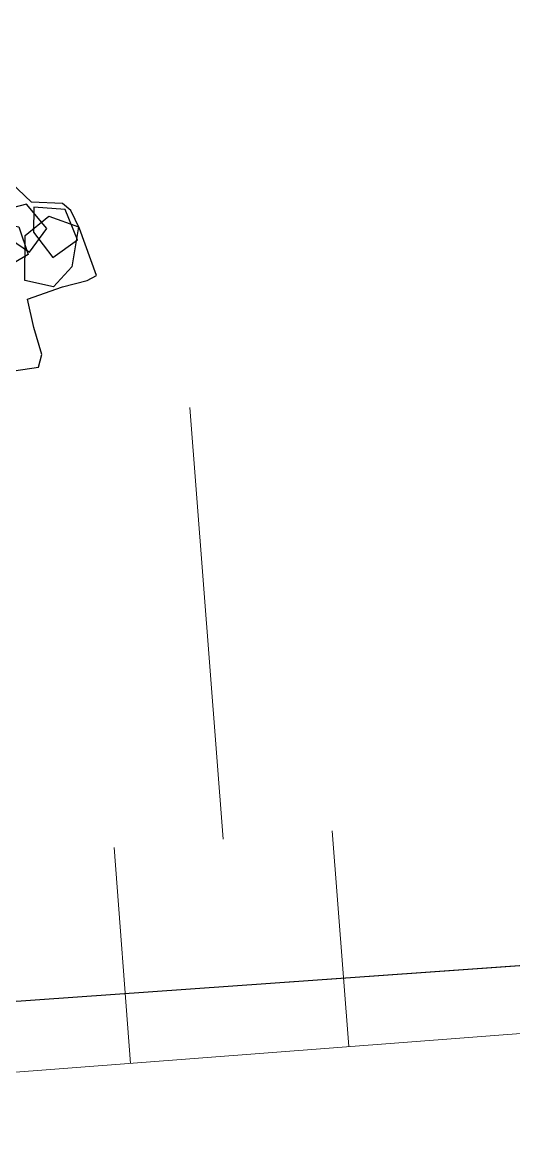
# Model space of a CAD drawing. Header units: metres. Extents: x 1851758 to 1852050, y 5187822 to 5188223.
# Drawn here: x 1851960.357 to 1851961.038, y 5187884.825 to 5187886.386 of the extents above; entities that cross this region are included whole.
import ezdxf

# ---------------------------------------------------------------- set-up
doc = ezdxf.new("R2010")
doc.units = ezdxf.units.M
doc.header["$LTSCALE"] = 2.5
doc.linetypes.add('L5', pattern=[1.15, 0.8, -0.175, 0, -0.175])
for name, color, linetype, lineweight in [('PAR', 11, 'L5', 30), ('PRO_DEMOL_TAL', 34, 'CONTINUOUS', 20), ('PRO_DEMOL_TAL_HAC', 32, 'CONTINUOUS', 15), ('PRO_PAR_SURF', 157, 'CONTINUOUS', 20)]:
    doc.layers.add(name, color=color, linetype=linetype, lineweight=lineweight)
doc.layers.add('PRO_PAR_CONT_DA', color=40, linetype='CONTINUOUS', plot=False)
doc.layers.add('PRO_VOI_VEG', color=81, linetype='CONTINUOUS')

# ---------------------------------------------------------------- blocks, each defined once
blk = doc.blocks.new('arbuste fleurs rouges')
at = {"layer": 'PRO_VOI_VEG', "color": 27}
blk.add_lwpolyline([(0.8842, -1.0179), (0.9137, -1.0808), (0.9499, -1.0793), (1.0157, -1.0366), (1.0858, -0.9972), (1.1461, -1.0804), (1.1823, -1.1417), (1.2031, -1.1622), (1.3146, -1.0794), (1.3559, -1.0427), (1.3674, -1.0152), (1.3467, -0.9316), (1.3823, -0.8605)], dxfattribs=at)
at = {"layer": 'PRO_VOI_VEG', "color": 24}
for points in [[(1.2045, -0.9639), (1.1131, -0.8783), (1.1189, -0.7942), (1.1971, -0.7536), (1.2653, -0.842), (1.2711, -0.9175)], [(1.212, -0.9659), (1.2888, -0.9934), (1.3367, -0.9195), (1.2932, -0.8469), (1.2381, -0.8847)], [(1.1331, -0.9758), (1.2532, -0.9406), (1.3228, -0.9883), (1.318, -1.0763), (1.2071, -1.0901), (1.1392, -1.0568)]]:
    blk.add_lwpolyline(points, close=True, dxfattribs=at)
at = {"layer": 'PRO_VOI_VEG', "color": 12}
blk.add_lwpolyline([(1.2163, -1.0317), (1.2827, -1.084), (1.354, -1.0269), (1.335, -0.9414), (1.2685, -0.9604)], close=True, dxfattribs=at)

msp = doc.modelspace()

# ---------------------------------------------------------------- linework, layer by layer
at = {"layer": 'PAR', "flags": 128}
msp.add_lwpolyline([(1851757.77, 5187868.487), (1851833.6918, 5187875.6402), (1851863.5824, 5187878.1707), (1851981.4866, 5187886.528), (1851987.4718, 5187886.9522), (1852004.3774, 5187888.6518), (1852028.9496, 5187890.8198)], dxfattribs=at)
at = {"layer": 'PRO_DEMOL_TAL', "flags": 128}
msp.add_lwpolyline([(1851945.1351, 5187883.7407), (1851953.8454, 5187884.431), (1851969.8934, 5187885.6652, 0.04826), (1851974.4121, 5187886.4558)], format="xyb", dxfattribs=at)
at = {"layer": 'PRO_DEMOL_TAL_HAC'}
for p, q in [((1851960.6352, 5187885.2541), (1851960.5892, 5187885.8523)), ((1851960.8096, 5187884.9666), (1851960.7866, 5187885.2657)), ((1851960.5068, 5187884.9433), (1851960.4838, 5187885.2424))]:
    msp.add_line(p, q, dxfattribs=at)
at = {"layer": 'PRO_PAR_CONT_DA', "flags": 128}
msp.add_lwpolyline([(1851863.5824, 5187878.1707), (1851981.4866, 5187886.528), (1851981.3715, 5187888.4018), (1851863.4796, 5187879.0507)], close=True, dxfattribs=at)
at = {"layer": 'PRO_PAR_SURF', "flags": 128}
for points in [[(1851977.7933, 5187946.6346), (1851981.4866, 5187886.528), (1851863.5824, 5187878.1707), (1851856.5917, 5187937.9836), (1851927.7207, 5187943.0606)], [(1851979.4592, 5187919.5236), (1851978.1813, 5187918.0657), (1851896.9596, 5187912.2309), (1851896.7804, 5187914.7245), (1851884.8113, 5187913.8647), (1851885.6711, 5187901.8955), (1851897.6403, 5187902.7554), (1851899.2249, 5187880.6971), (1851981.4866, 5187886.528)]]:
    msp.add_lwpolyline(points, close=True, dxfattribs=at)

# ---------------------------------------------------------------- block references
at = {"layer": 'PRO_VOI_VEG', "xscale": 0.5, "yscale": 0.5, "rotation": 73.42673142394756}
msp.add_blockref('arbuste fleurs rouges', (1851959.7309, 5187885.6247), dxfattribs=at)

doc.saveas('drawing.dxf')
